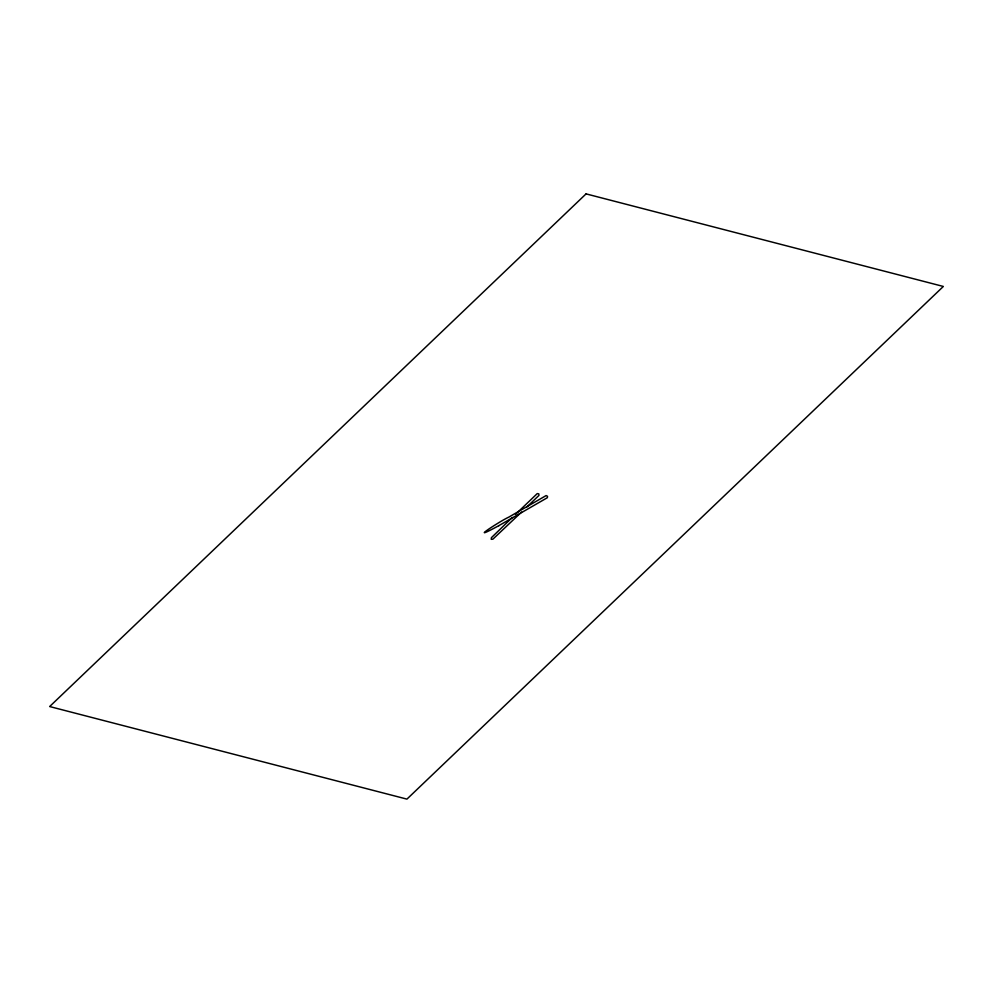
<?xml version="1.0" encoding="UTF-8"?>
<svg xmlns="http://www.w3.org/2000/svg" width="993" height="993" viewBox="0 0 993 993"><rect width="100%" height="100%" fill="white"/><g stroke="black" fill="none" stroke-linecap="round" stroke-linejoin="round"><path stroke-width="1.49" d="M512.239 517.49L491.411 537.685L491.225 539.311L492.863 539.187L521.573 512.028M515.504 514.374L537.25 493.595L538.789 493.856L538.976 495.408L527.01 506.84M498.784 525.694L547.366 497.704L547.515 496.314L546.15 495.557L508.764 517.154C500.149 520.977 464.687 544.152 498.92 525.62M586.069 193.883L49.65 706.544L406.931 799.117L943.35 286.456L586.069 193.883"/></g></svg>
